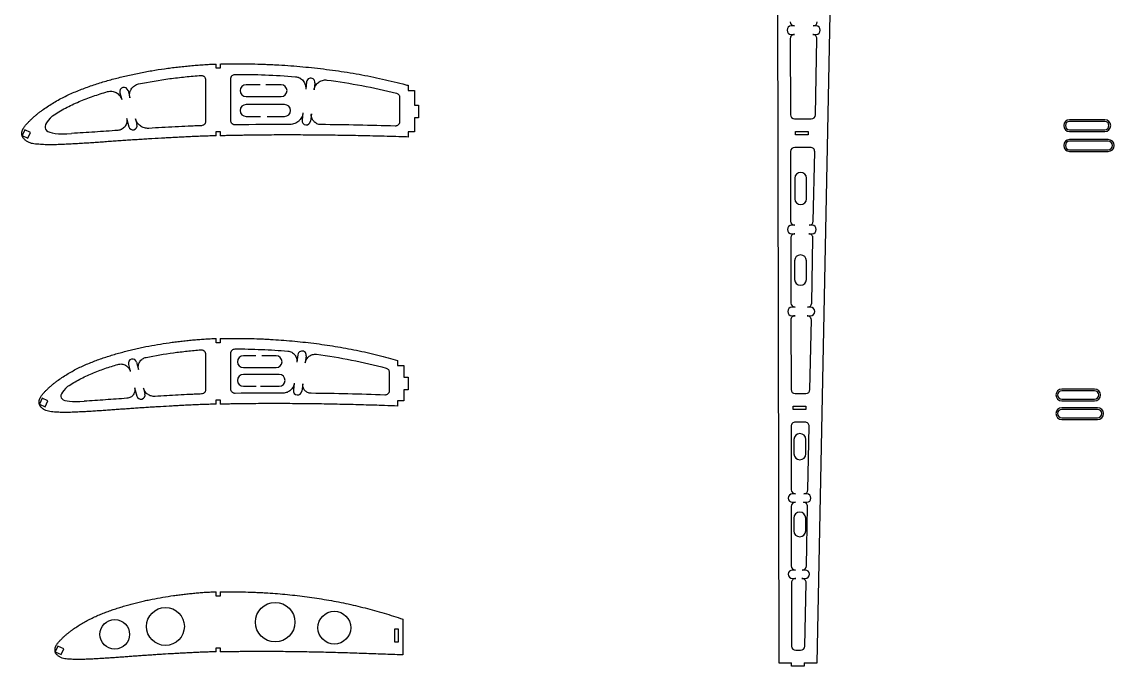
# Model space of a CAD drawing. Header units: millimetres. Extents: x -11497 to 404, y -3854 to 414.
# Drawn here: x -10089 to -9572, y -3030 to -2725 of the extents above; entities that cross this region are included whole.
import ezdxf

# ---------------------------------------------------------------- set-up
doc = ezdxf.new("R2010")
doc.units = ezdxf.units.MM
doc.layers.add('11', color=80, linetype='Continuous')

msp = doc.modelspace()

# ---------------------------------------------------------------- linework, layer by layer
for p, q in [((-9731.8726, -2503.4666), (-9730.7137, -3028.8419)), ((-9712.6139, -3028.8419), (-9702.1458, -2503.4666)), ((-9723.3836, -2727.1631), (-9724.8747, -2727.1631)), ((-9724.8747, -2731.1631), (-9723.3659, -2731.1631)), ((-9714.7241, -2731.1631), (-9713.1444, -2731.1631)), ((-9713.1444, -2727.1631), (-9714.5647, -2727.1631)), ((-9725.3659, -2733.1675), (-9725.2865, -2769.1675)), ((-9713.4418, -2769.2029), (-9712.7245, -2733.2029)), ((-9997.3142, -2747.1691), (-9997.3142, -2745.1847)), ((-9995.3142, -2745.1691), (-9995.3142, -2747.1691)), ((-9995.3142, -2747.1691), (-9997.3142, -2747.1691)), ((-9954.4616, -2753.6037), (-9954.8766, -2757.1505)), ((-9950.4884, -2754.0659), (-9950.8819, -2757.4711)), ((-9906.3985, -2755.2623), (-9906.3985, -2757.7623)), ((-10042.8884, -2758.7604), (-10042.0265, -2762.0312)), ((-10039.0204, -2757.7412), (-10038.107, -2761.2074)), ((-9906.3985, -2757.7623), (-9903.3985, -2757.7623)), ((-9903.3985, -2757.7623), (-9903.3985, -2764.5906)), ((-9903.3985, -2764.5906), (-9901.3985, -2764.5906)), ((-9901.3985, -2764.5906), (-9901.3985, -2770.5906)), ((-10039.6986, -2770.8651), (-10038.6458, -2774.8599)), ((-10035.4939, -2771.1237), (-10034.7779, -2773.8406)), ((-9956.1785, -2768.3457), (-9956.5753, -2771.7735)), ((-9952.1902, -2768.7112), (-9952.6021, -2772.2357)), ((-9901.3985, -2770.5906), (-9903.3985, -2770.5906)), ((-9903.3985, -2770.5906), (-9903.3985, -2777.3333)), ((-9723.2865, -2771.1631), (-9715.4414, -2771.1631)), ((-9997.3142, -2779.1988), (-9997.3142, -2777.1988)), ((-9997.3142, -2777.1988), (-9995.3142, -2777.1988)), ((-9995.3142, -2777.1988), (-9995.3142, -2779.1582)), ((-9903.3985, -2777.3333), (-9906.3985, -2777.3333)), ((-9906.3985, -2777.3333), (-9906.3985, -2779.7391)), ((-9725.2523, -2786.6631), (-9725.2523, -2819.5631)), ((-9715.7901, -2784.6631), (-9723.2523, -2784.6631)), ((-9714.446, -2819.6029), (-9713.7905, -2786.7029)), ((-9723.2337, -2799.2972), (-9723.2337, -2808.9769)), ((-9717.6337, -2808.9769), (-9717.6337, -2799.2972)), ((-9723.2523, -2821.5631), (-9724.705, -2821.5631)), ((-9715.0253, -2821.5631), (-9716.4456, -2821.5631)), ((-9725.1577, -2827.5675), (-9725.0898, -2858.3604)), ((-9724.705, -2825.5631), (-9723.1577, -2825.5631)), ((-9716.605, -2825.5631), (-9715.0253, -2825.5631)), ((-9715.219, -2858.3958), (-9714.6054, -2827.6029)), ((-9723.3187, -2838.3843), (-9723.3187, -2847.167)), ((-9717.7187, -2847.167), (-9717.7187, -2838.3843)), ((-9723.0898, -2860.3559), (-9724.5809, -2860.3559)), ((-9715.7983, -2860.3559), (-9717.2186, -2860.3559)), ((-9724.5809, -2864.3559), (-9723.0721, -2864.3559)), ((-9717.378, -2864.3559), (-9715.7983, -2864.3559)), ((-9725.0721, -2866.3604), (-9724.9995, -2899.2604)), ((-9716.0339, -2899.2958), (-9715.3784, -2866.3958)), ((-9997.3142, -2877.1677), (-9997.3142, -2875.1847)), ((-9995.3142, -2875.1677), (-9995.3142, -2877.1677)), ((-9995.3142, -2877.1677), (-9997.3142, -2877.1677)), ((-10034.9333, -2886.4105), (-10034.0219, -2889.8736)), ((-9958.6032, -2882.8466), (-9959.0469, -2886.4148)), ((-9954.6335, -2883.3377), (-9955.0493, -2886.7164)), ((-9911.3136, -2885.5263), (-9911.3136, -2888.0263)), ((-10038.8016, -2887.4286), (-10037.9384, -2890.7083)), ((-9911.3136, -2888.0263), (-9908.3136, -2888.0263)), ((-9908.3136, -2888.0263), (-9908.3136, -2893.4102)), ((-9960.2708, -2896.31), (-9960.6864, -2899.683)), ((-9956.2727, -2896.6002), (-9956.7166, -2900.1742)), ((-9908.3136, -2893.4102), (-9906.3136, -2893.4102)), ((-9906.3136, -2893.4102), (-9906.3136, -2899.4102)), ((-10035.8955, -2898.471), (-10034.8542, -2902.4278)), ((-10031.7132, -2898.6463), (-10030.9859, -2901.4098)), ((-9906.3136, -2899.4102), (-9908.3136, -2899.4102)), ((-9908.3136, -2899.4102), (-9908.3136, -2904.7502)), ((-9722.9995, -2901.2559), (-9718.0335, -2901.2559)), ((-9997.3142, -2906.2864), (-9997.3142, -2904.2864)), ((-9997.3142, -2904.2864), (-9995.3142, -2904.2864)), ((-9995.3142, -2904.2864), (-9995.3142, -2906.2524)), ((-9908.3136, -2904.7502), (-9911.3136, -2904.7502)), ((-9911.3136, -2904.7502), (-9911.3136, -2907.1447)), ((-9724.9609, -2916.7604), (-9724.8948, -2946.7604)), ((-9718.3822, -2914.7559), (-9722.9609, -2914.7559)), ((-9716.9803, -2946.7958), (-9716.3826, -2916.7958)), ((-9723.6042, -2922.9782), (-9723.6042, -2929.8068)), ((-9718.0042, -2929.8068), (-9718.0042, -2922.9782)), ((-9722.8948, -2948.7559), (-9724.3882, -2948.7559)), ((-9717.5596, -2948.7559), (-9718.9799, -2948.7559)), ((-9724.3882, -2952.7559), (-9722.8815, -2952.7559)), ((-9719.1393, -2952.7559), (-9717.5596, -2952.7559)), ((-9724.8815, -2954.7559), (-9724.8815, -2982.8419)), ((-9717.6993, -2982.8817), (-9717.1397, -2954.7958)), ((-9723.6561, -2960.2111), (-9723.6561, -2966.272)), ((-9718.0561, -2966.272), (-9718.0561, -2960.2111)), ((-9722.8815, -2984.8419), (-9724.3395, -2984.8419)), ((-9718.2786, -2984.8419), (-9719.6989, -2984.8419)), ((-9724.3395, -2988.8419), (-9722.7975, -2988.8419)), ((-9719.8583, -2988.8419), (-9718.2786, -2988.8419)), ((-9997.3142, -2997.1668), (-9997.3142, -2995.1847)), ((-9995.3142, -2995.1668), (-9995.3142, -2997.1668)), ((-9724.7975, -2990.8463), (-9724.7314, -3020.8463)), ((-9718.4565, -3020.8817), (-9717.8587, -2990.8817)), ((-9995.3142, -2997.1668), (-9997.3142, -2997.1668)), ((-9908.8565, -3008.1192), (-9908.8565, -3025.0538)), ((-9912.8565, -3012.792), (-9912.8565, -3018.792)), ((-9910.8565, -3012.792), (-9912.8565, -3012.792)), ((-9910.8565, -3018.792), (-9910.8565, -3012.792)), ((-9912.8565, -3018.792), (-9910.8565, -3018.792)), ((-9997.3142, -3023.5982), (-9997.3142, -3021.5982)), ((-9997.3142, -3021.5982), (-9995.3142, -3021.5982)), ((-9995.3142, -3021.5982), (-9995.3142, -3023.5724)), ((-9722.7314, -3022.8419), (-9720.4561, -3022.8419)), ((-9730.7137, -3028.8419), (-9724.7137, -3028.8419)), ((-9718.7137, -3028.8419), (-9712.6139, -3028.8419))]:
    msp.add_line(p, q)
at = {"color": 7, "linetype": 'Continuous', "lineweight": 25}
for p, q in [((-9990.3142, -2772.014), (-9990.3142, -2752.0802)), ((-10002.3142, -2752.5861), (-10002.3142, -2772.3756)), ((-9910.3985, -2760.9271), (-9910.3985, -2772.5563)), ((-10074.7761, -2769.7133), (-10074.7759, -2769.7135)), ((-10087.9311, -2776.3122), (-10089.1989, -2779.0311)), ((-10085.2121, -2777.5801), (-10087.9311, -2776.3122)), ((-10086.48, -2780.299), (-10085.2121, -2777.5801)), ((-10089.1989, -2779.0311), (-10086.48, -2780.299)), ((-10002.3142, -2882.5402), (-10002.3142, -2899.4442)), ((-9990.3142, -2899.1448), (-9990.3142, -2882.1016)), ((-9915.3136, -2891.1195), (-9915.3136, -2899.9378)), ((-10067.5236, -2897.8041), (-10067.5234, -2897.8043)), ((-10079.7566, -2903.4961), (-10081.0245, -2906.215)), ((-10081.0245, -2906.215), (-10078.3055, -2907.4829)), ((-10077.0377, -2904.764), (-10079.7566, -2903.4961)), ((-10078.3055, -2907.4829), (-10077.0377, -2904.764)), ((-10072.211, -3020.8966), (-10073.4788, -3023.6155)), ((-10069.4921, -3022.1645), (-10072.211, -3020.8966)), ((-10073.4788, -3023.6155), (-10070.7599, -3024.8834)), ((-10070.7599, -3024.8834), (-10069.4921, -3022.1645))]:
    msp.add_line(p, q, dxfattribs=at)
for points in [[(-9976.4555, -2754.9838), (-9983.1442, -2754.9838, 1), (-9983.1442, -2760.5838), (-9966.4951, -2760.5838, 1), (-9966.4951, -2754.9838), (-9973.7644, -2754.9838)], [(-9973.1544, -2769.9925), (-9964.8519, -2769.9925, 1), (-9964.8519, -2764.3925), (-9983.1442, -2764.3925, 1), (-9983.1442, -2769.9925), (-9976.312, -2769.9925)], [(-9978.5331, -2883.3746), (-9984.3843, -2883.3746, 1), (-9984.3843, -2888.9746), (-9968.8743, -2888.9746, 1), (-9968.8743, -2883.3746), (-9975.6926, -2883.3746)], [(-9976.3027, -2897.8022), (-9967.4195, -2897.8022, 1), (-9967.4195, -2892.2022), (-9984.3843, -2892.2022, 1), (-9984.3843, -2897.8022), (-9978.3522, -2897.8022)]]:
    msp.add_lwpolyline(points, format="xyb")
for points in [[(-9593.0482, -2777.1502), (-9576.3992, -2777.1502, 1), (-9576.3992, -2771.5502), (-9593.0482, -2771.5502, 1)], [(-9574.7559, -2780.9589), (-9593.0482, -2780.9589, 1), (-9593.0482, -2786.5589), (-9574.7559, -2786.5589, 1)], [(-9596.7408, -2904.7188), (-9581.2308, -2904.7188, 1), (-9581.2308, -2899.1188), (-9596.7408, -2899.1188, 1)], [(-9579.7759, -2907.9464), (-9596.7408, -2907.9464, 1), (-9596.7408, -2913.5464), (-9579.7759, -2913.5464, 1)]]:
    msp.add_lwpolyline(points, format="xyb", close=True)
for points in [[(-9722.8372, -2778.6631), (-9722.8372, -2777.1631), (-9716.8372, -2777.1631), (-9716.8372, -2778.6631)], [(-9723.9738, -2908.7559), (-9723.9738, -2907.2559), (-9717.9738, -2907.2559), (-9717.9738, -2908.7559)]]:
    msp.add_lwpolyline(points, close=True)
msp.add_lwpolyline([(-9718.7137, -3028.8419), (-9718.7137, -3030.3419), (-9724.7137, -3030.3419), (-9724.7137, -3028.8419)])
for centre, radius in [((-9969.3142, -3009.4967), 9.3645), ((-10021.3142, -3011.5359), 8.9823), ((-9941.3142, -3012.1392), 7.7749), ((-10045.3142, -3015.2757), 7.0081)]:
    msp.add_circle(centre, radius)
for centre, radius, start, end in [((-9723.3836, -2725.1631), 2, 180.12638, 270), ((-9714.5647, -2725.1631), 2, 270, 358.858534), ((-9724.8747, -2729.1631), 2, 90, 270), ((-9723.3659, -2733.1631), 2, 90, 180.12638), ((-9714.7241, -2733.1631), 2, 358.858534, 90), ((-9713.1444, -2729.1631), 2, 270, 90), ((-9952.475, -2753.8348), 2, 353.364584, 173.364584), ((-10040.9544, -2758.2508), 2, 14.76306, 194.76306), ((-9954.5887, -2772.0046), 2, 173.364584, 353.364584), ((-9723.2865, -2769.1631), 2, 180.12638, 270), ((-9715.4414, -2769.1631), 2, 270, 358.858534), ((-10036.7119, -2774.3502), 2, 194.76306, 14.76306), ((-9723.2523, -2786.6631), 2, 90, 180), ((-9715.7901, -2786.6631), 2, 358.858534, 90), ((-9720.4337, -2799.2972), 2.8, 0, 180), ((-9720.4337, -2808.9769), 2.8, 180, 0), ((-9723.2523, -2819.5631), 2, 180, 270), ((-9724.705, -2823.5631), 2, 90, 270), ((-9716.4456, -2819.5631), 2, 270, 358.858534), ((-9715.0253, -2823.5631), 2, 270, 90), ((-9723.1577, -2827.5631), 2, 90, 180.12638), ((-9716.605, -2827.5631), 2, 358.858534, 90), ((-9720.5187, -2838.3843), 2.8, 0, 180), ((-9720.5187, -2847.167), 2.8, 180, 0), ((-9724.5809, -2862.3559), 2, 90, 270), ((-9723.0898, -2858.3559), 2, 180.12638, 270), ((-9717.2186, -2858.3559), 2, 270, 358.858534), ((-9715.7983, -2862.3559), 2, 270, 90), ((-9723.0721, -2866.3559), 2, 90, 180.12638), ((-9717.378, -2866.3559), 2, 358.858534, 90), ((-9956.6184, -2883.0921), 2, 352.946777, 172.946777), ((-10036.8674, -2886.9195), 2, 14.744248, 194.744248), ((-10032.9201, -2901.9188), 2, 194.744248, 14.744248), ((-9958.7015, -2899.9286), 2, 172.946777, 352.946777), ((-9722.9995, -2899.2559), 2, 180.12638, 270), ((-9718.0335, -2899.2559), 2, 270, 358.858534), ((-9722.9609, -2916.7559), 2, 90, 180.12638), ((-9718.3822, -2916.7559), 2, 358.858534, 90), ((-9720.8042, -2922.9782), 2.8, 0, 180), ((-9720.8042, -2929.8068), 2.8, 180, 0), ((-9724.3882, -2950.7559), 2, 90, 270), ((-9722.8948, -2946.7559), 2, 180.12638, 270), ((-9718.9799, -2946.7559), 2, 270, 358.858534), ((-9717.5596, -2950.7559), 2, 270, 90), ((-9722.8815, -2954.7559), 2, 90, 180), ((-9719.1393, -2954.7559), 2, 358.858534, 90), ((-9720.8561, -2960.2111), 2.8, 0, 180), ((-9720.8561, -2966.272), 2.8, 180, 0), ((-9724.3395, -2986.8419), 2, 90, 270), ((-9722.8815, -2982.8419), 2, 180, 270), ((-9719.6989, -2982.8419), 2, 270, 358.858534), ((-9718.2786, -2986.8419), 2, 270, 90), ((-9722.7975, -2990.8419), 2, 90, 180.12638), ((-9719.8583, -2990.8419), 2, 358.858534, 90), ((-9722.7314, -3020.8419), 2, 180.12638, 270), ((-9720.4561, -3020.8419), 2, 270, 358.858534)]:
    msp.add_arc(centre, radius, start, end)
for points, knots in [([(-9997.3142, -2779.1988), (-9998.283, -2779.2199), (-9999.7623, -2779.2514), (-10001.7522, -2779.2995), (-10003.2843, -2779.3435), (-10004.8159, -2779.4002), (-10006.347, -2779.4692), (-10007.878, -2779.5378), (-10009.9195, -2779.6271), (-10012.4707, -2779.7489), (-10015.5317, -2779.9007), (-10018.5922, -2780.0588), (-10022.672, -2780.2806), (-10026.7509, -2780.5152), (-10030.8286, -2780.7646), (-10033.8864, -2780.9574), (-10036.9437, -2781.1561), (-10040.0004, -2781.3605), (-10043.0568, -2781.5699), (-10046.1128, -2781.7831), (-10049.1684, -2781.9994), (-10052.224, -2782.2159), (-10055.2797, -2782.4288), (-10058.3359, -2782.6328), (-10061.393, -2782.8229), (-10063.9415, -2782.9654), (-10065.9806, -2783.0721), (-10067.5101, -2783.1488), (-10069.0398, -2783.2227), (-10070.5696, -2783.2918), (-10072.0998, -2783.3513), (-10073.6306, -2783.3972), (-10075.1618, -2783.4196), (-10076.6933, -2783.4184), (-10078.2243, -2783.3835), (-10079.7544, -2783.3203), (-10081.2822, -2783.2136), (-10082.8071, -2783.0735), (-10084.3252, -2782.8634), (-10085.5562, -2782.5079), (-10086.4791, -2782.0688), (-10087.0254, -2781.7381), (-10087.4369, -2781.4364), (-10087.8345, -2781.1165), (-10088.2015, -2780.7611), (-10088.4887, -2780.4194), (-10088.6431, -2780.2169), (-10088.7516, -2780.0597), (-10088.8512, -2779.8967), (-10088.9397, -2779.7273), (-10089.0186, -2779.5533), (-10089.0977, -2779.3802), (-10089.1671, -2779.2035), (-10089.213, -2779.0192), (-10089.2486, -2778.8324), (-10089.275, -2778.6434), (-10089.2936, -2778.4534), (-10089.3088, -2778.1989), (-10089.3137, -2777.8794), (-10089.2786, -2777.5617), (-10089.2441, -2777.3097), (-10089.206, -2777.1224), (-10089.1572, -2776.9375), (-10089.0831, -2776.6937), (-10088.9718, -2776.3948), (-10088.8098, -2776.048), (-10088.5702, -2775.5973), (-10088.2252, -2775.06), (-10087.7679, -2774.4458), (-10087.278, -2773.8571), (-10086.7657, -2773.2881), (-10086.2363, -2772.7349), (-10085.6985, -2772.1899), (-10084.9732, -2771.4714), (-10084.046, -2770.5945), (-10082.9018, -2769.5765), (-10081.7225, -2768.5993), (-10080.5156, -2767.6567), (-10078.8725, -2766.4442), (-10076.7628, -2765.0068), (-10074.1612, -2763.3895), (-10071.4952, -2761.8807), (-10068.772, -2760.4778), (-10065.9971, -2759.1801), (-10063.1794, -2757.9783), (-10060.3297, -2756.855), (-10057.4519, -2755.8053), (-10054.5512, -2754.8208), (-10051.6301, -2753.8982), (-10048.6913, -2753.0334), (-10045.738, -2752.2197), (-10042.7716, -2751.4544), (-10039.7932, -2750.7369), (-10036.8037, -2750.0666), (-10032.8041, -2749.235), (-10027.7819, -2748.3078), (-10022.7347, -2747.5255), (-10018.6853, -2746.9798), (-10015.6428, -2746.6113), (-10012.5959, -2746.2807), (-10009.5453, -2745.9835), (-10006.4905, -2745.7322), (-10003.4343, -2745.4962), (-10000.3756, -2745.2915), (-9998.3344, -2745.207), (-9997.3142, -2745.1847)], [0.252537609, 0.252537609, 0.252537609, 0.252537609, 0.260360124, 0.264485496, 0.268610867, 0.272736239, 0.27686161, 0.280986982, 0.285112353, 0.293363096, 0.301613839, 0.309864582, 0.318115325, 0.334616811, 0.342867554, 0.351118297, 0.35936904, 0.367619783, 0.375870526, 0.384121269, 0.392372012, 0.400622755, 0.408873498, 0.417124241, 0.425374984, 0.433625727, 0.437751098, 0.44187647, 0.446001841, 0.450127213, 0.454252584, 0.458377956, 0.462503327, 0.466628699, 0.47075407, 0.474879442, 0.479004813, 0.483130185, 0.487255556, 0.491380928, 0.493443613, 0.495506299, 0.496537642, 0.497568985, 0.499631671, 0.500663013, 0.501178685, 0.501694356, 0.502210028, 0.502725699, 0.503241371, 0.503757042, 0.504272714, 0.504788385, 0.505304056, 0.505819728, 0.506335399, 0.506851071, 0.507882414, 0.508913756, 0.509429428, 0.509945099, 0.510460771, 0.510976442, 0.512007785, 0.513039128, 0.514070471, 0.516133157, 0.518195842, 0.520258528, 0.522321214, 0.5243839, 0.526446585, 0.528509271, 0.532634642, 0.536760014, 0.540885385, 0.545010757, 0.549136128, 0.557386871, 0.565637614, 0.573888357, 0.5821391, 0.590389843, 0.598640586, 0.606891329, 0.615142072, 0.623392815, 0.631643558, 0.639894301, 0.648145044, 0.656395787, 0.66464653, 0.672897273, 0.681148016, 0.697649502, 0.714150988, 0.722401731, 0.730652474, 0.738903217, 0.74715396, 0.755404703, 0.763655446, 0.771906189, 0.780156932, 0.780156932, 0.780156932, 0.780156932]), ([(-9995.3142, -2745.1691), (-9995.0367, -2745.1665), (-9993.8149, -2745.1542), (-9991.649, -2745.125), (-9988.8167, -2745.0782), (-9985.9839, -2745.0685), (-9983.1512, -2745.078), (-9979.3745, -2745.1319), (-9975.5988, -2745.2337), (-9971.8249, -2745.3877), (-9968.0524, -2745.5731), (-9963.3403, -2745.8691), (-9957.6925, -2746.3192), (-9952.0535, -2746.8673), (-9946.4242, -2747.5088), (-9940.8069, -2748.2475), (-9935.2034, -2749.0851), (-9927.755, -2750.3456), (-9918.4944, -2752.2005), (-9910.7841, -2754.086), (-9906.767, -2755.1627), (-9906.3985, -2755.2623)], [0.487546925, 0.487546925, 0.487546925, 0.487546925, 0.492140286, 0.507765286, 0.523390286, 0.539015286, 0.554640286, 0.570265286, 0.601515286, 0.617140286, 0.632765286, 0.664015286, 0.695265286, 0.726515286, 0.757765286, 0.789015286, 0.820265286, 0.851515286, 0.914015286, 0.976515286, 0.982833218, 0.982833218, 0.982833218, 0.982833218]), ([(-10033.9914, -2754.591), (-10029.1163, -2753.5848), (-10024.2158, -2752.7666), (-10016.8328, -2751.78), (-10014.3661, -2751.4933), (-10010.6592, -2751.1143), (-10009.4224, -2750.9971), (-10006.9456, -2750.785), (-10005.7063, -2750.6864), (-10004.4664, -2750.5919)], [0, 0, 0, 0, 0.5, 0.5, 0.75, 0.75, 0.875, 0.875, 1, 1, 1, 1]), ([(-10004.4664, -2750.5919), (-10004.3283, -2750.5813), (-10004.1915, -2750.5852), (-10003.9205, -2750.6205), (-10003.7848, -2750.6526), (-10003.5258, -2750.7429), (-10003.4022, -2750.8009), (-10003.1666, -2750.9424), (-10003.0554, -2751.026), (-10002.7548, -2751.3044), (-10002.5916, -2751.5338), (-10002.4271, -2751.9097), (-10002.3846, -2752.0426), (-10002.3285, -2752.3112), (-10002.3142, -2752.4476), (-10002.3142, -2752.5861)], [0, 0, 0, 0, 0.125, 0.125, 0.25, 0.25, 0.375, 0.375, 0.5, 0.5, 0.75, 0.75, 0.875, 0.875, 1, 1, 1, 1]), ([(-9990.3142, -2752.0802), (-9990.3142, -2751.9488), (-9990.3014, -2751.8196), (-9990.2512, -2751.5654), (-9990.2132, -2751.4391), (-9990.1139, -2751.198), (-9990.0531, -2751.0836), (-9989.9096, -2750.867), (-9989.826, -2750.7643), (-9989.5519, -2750.4878), (-9989.3309, -2750.3385), (-9988.8537, -2750.1369), (-9988.593, -2750.0823), (-9988.3302, -2750.0802)], [0, 0, 0, 0, 0.125, 0.125, 0.25, 0.25, 0.375, 0.375, 0.5, 0.5, 0.75, 0.75, 1, 1, 1, 1]), ([(-9988.3302, -2750.0802), (-9983.5623, -2750.0421), (-9978.7984, -2750.1186), (-9969.2784, -2750.4879), (-9964.5222, -2750.7797), (-9959.7698, -2751.1757)], [0, 0, 0, 0, 0.5, 0.5, 1, 1, 1, 1]), ([(-9959.7692, -2751.1758), (-9959.4082, -2751.2058), (-9959.0564, -2751.2715), (-9958.5419, -2751.4212), (-9958.3726, -2751.4798), (-9958.0385, -2751.6144), (-9957.8736, -2751.6908), (-9957.3969, -2751.9413), (-9957.0989, -2752.1381), (-9956.5427, -2752.5911), (-9956.2845, -2752.8487), (-9955.8314, -2753.4015), (-9955.6331, -2753.6991), (-9955.295, -2754.3383), (-9955.16, -2754.6714), (-9955.0088, -2755.1853), (-9954.9668, -2755.3593), (-9954.9002, -2755.7128), (-9954.8756, -2755.8929), (-9954.8295, -2756.4313), (-9954.8348, -2756.7907), (-9954.8766, -2757.1505)], [0, 0, 0, 0, 0.125, 0.125, 0.1875, 0.1875, 0.25, 0.25, 0.375, 0.375, 0.5, 0.5, 0.625, 0.625, 0.75, 0.75, 0.8125, 0.8125, 0.875, 0.875, 1, 1, 1, 1]), ([(-10038.1031, -2761.2223), (-10038.1967, -2760.8673), (-10038.2526, -2760.5089), (-10038.2823, -2759.9666), (-10038.2831, -2759.785), (-10038.266, -2759.4201), (-10038.2479, -2759.2369), (-10038.167, -2758.6974), (-10038.0775, -2758.3468), (-10037.8897, -2757.8344), (-10037.8176, -2757.6649), (-10037.6577, -2757.3367), (-10037.5699, -2757.1778), (-10037.2838, -2756.7162), (-10037.0626, -2756.4281), (-10036.5583, -2755.895), (-10036.2835, -2755.6586), (-10035.69, -2755.2434), (-10035.3676, -2755.0634), (-10034.6983, -2754.7749), (-10034.3514, -2754.6653), (-10033.9919, -2754.5911)], [0, 0, 0, 0, 0.125, 0.125, 0.1875, 0.1875, 0.25, 0.25, 0.375, 0.375, 0.4375, 0.4375, 0.5, 0.5, 0.625, 0.625, 0.75, 0.75, 0.875, 0.875, 1, 1, 1, 1]), ([(-9950.8819, -2757.4711), (-9950.8406, -2757.1156), (-9950.7647, -2756.7702), (-9950.6013, -2756.2665), (-9950.5385, -2756.1011), (-9950.3958, -2755.7752), (-9950.3156, -2755.6145), (-9950.0547, -2755.1503), (-9949.8522, -2754.8613), (-9949.3907, -2754.3239), (-9949.1297, -2754.075), (-9948.5727, -2753.6403), (-9948.2744, -2753.4511), (-9947.6369, -2753.131), (-9947.3039, -2753.0037), (-9946.6233, -2752.8171), (-9946.271, -2752.7568), (-9945.5595, -2752.7072), (-9945.2041, -2752.7177), (-9944.8492, -2752.7637)], [0, 0, 0, 0, 0.125, 0.125, 0.1875, 0.1875, 0.25, 0.25, 0.375, 0.375, 0.5, 0.5, 0.625, 0.625, 0.75, 0.75, 0.875, 0.875, 1, 1, 1, 1]), ([(-9944.8485, -2752.7638), (-9939.2722, -2753.487), (-9933.7351, -2754.3529), (-9922.7525, -2756.4192), (-9917.3072, -2757.6202), (-9911.9078, -2758.9885)], [0, 0, 0, 0, 0.5, 0.5, 1, 1, 1, 1]), ([(-10074.7759, -2769.7135), (-10072.7772, -2768.3725), (-10070.7248, -2767.1531), (-10066.5269, -2764.9253), (-10064.3795, -2763.921), (-10060.0114, -2762.0786), (-10057.7935, -2761.2341), (-10053.3053, -2759.6638), (-10051.0349, -2758.9383), (-10048.7423, -2758.2629)], [0, 0, 0, 0, 0.25, 0.25, 0.5, 0.5, 0.75, 0.75, 1, 1, 1, 1]), ([(-10048.7411, -2758.2626), (-10048.3944, -2758.1604), (-10048.0433, -2758.0946), (-10047.5106, -2758.0481), (-10047.3319, -2758.0414), (-10046.9726, -2758.046), (-10046.7915, -2758.0574), (-10046.2574, -2758.118), (-10045.909, -2758.1933), (-10045.2279, -2758.4131), (-10044.8943, -2758.5591), (-10044.2725, -2758.9088), (-10043.9803, -2759.1136), (-10043.4341, -2759.5848), (-10043.1874, -2759.8457), (-10042.8601, -2760.2684), (-10042.7579, -2760.4148), (-10042.5675, -2760.719), (-10042.4792, -2760.8774), (-10042.2404, -2761.3613), (-10042.1145, -2761.6973), (-10042.0223, -2762.0468)], [0, 0, 0, 0, 0.125, 0.125, 0.1875, 0.1875, 0.25, 0.25, 0.375, 0.375, 0.5, 0.5, 0.625, 0.625, 0.75, 0.75, 0.8125, 0.8125, 0.875, 0.875, 1, 1, 1, 1]), ([(-9911.9078, -2758.9885), (-9911.6921, -2759.0432), (-9911.4913, -2759.1313), (-9911.1191, -2759.3743), (-9910.9573, -2759.5231), (-9910.6844, -2759.8733), (-9910.5794, -2760.067), (-9910.4351, -2760.4864), (-9910.3985, -2760.7046), (-9910.3985, -2760.9271)], [0, 0, 0, 0, 0.25, 0.25, 0.5, 0.5, 0.75, 0.75, 1, 1, 1, 1]), ([(-10039.7051, -2770.84), (-10039.6182, -2771.1698), (-10039.5691, -2771.5029), (-10039.5437, -2772.1756), (-10039.5686, -2772.5188), (-10039.691, -2773.1814), (-10039.7877, -2773.5037), (-10040.054, -2774.1298), (-10040.2203, -2774.4247), (-10040.6123, -2774.9715), (-10040.8421, -2775.2272), (-10041.3453, -2775.6764), (-10041.6191, -2775.8717), (-10042.0636, -2776.12), (-10042.2171, -2776.1949), (-10042.528, -2776.3261), (-10042.6864, -2776.3828), (-10043.1697, -2776.5269), (-10043.5057, -2776.5884), (-10043.8459, -2776.612)], [0, 0, 0, 0, 0.125, 0.125, 0.25, 0.25, 0.375, 0.375, 0.5, 0.5, 0.625, 0.625, 0.75, 0.75, 0.8125, 0.8125, 0.875, 0.875, 1, 1, 1, 1]), ([(-10029.1937, -2775.6544), (-10029.9022, -2775.6975), (-10030.599, -2775.6197), (-10031.6203, -2775.323), (-10031.9474, -2775.1962), (-10032.5761, -2774.889), (-10032.8787, -2774.7079), (-10033.4526, -2774.2926), (-10033.7178, -2774.0632), (-10034.2063, -2773.5621), (-10034.4307, -2773.2889), (-10035.0305, -2772.4134), (-10035.3213, -2771.7787), (-10035.5022, -2771.0924)], [0, 0, 0, 0, 0.25, 0.25, 0.375, 0.375, 0.5, 0.5, 0.625, 0.625, 0.75, 0.75, 1, 1, 1, 1]), ([(-10002.3142, -2772.3756), (-10002.3142, -2772.5046), (-10002.3266, -2772.6314), (-10002.375, -2772.8811), (-10002.4115, -2773.0051), (-10002.5073, -2773.2427), (-10002.566, -2773.3555), (-10002.7044, -2773.5695), (-10002.7852, -2773.6714), (-10002.962, -2773.8551), (-10003.0585, -2773.9379), (-10003.2677, -2774.0852), (-10003.3803, -2774.1492), (-10003.7285, -2774.3053), (-10003.9825, -2774.3652), (-10004.2403, -2774.3748)], [0, 0, 0, 0, 0.125, 0.125, 0.25, 0.25, 0.375, 0.375, 0.5, 0.5, 0.625, 0.625, 0.75, 0.75, 1, 1, 1, 1]), ([(-9988.2752, -2774.0141), (-9988.4089, -2774.0167), (-9988.5406, -2774.006), (-9988.8001, -2773.959), (-9988.9294, -2773.9221), (-9989.1758, -2773.8242), (-9989.2929, -2773.7636), (-9989.5149, -2773.6194), (-9989.6199, -2773.5351), (-9989.9027, -2773.2579), (-9990.0553, -2773.0331), (-9990.2599, -2772.5471), (-9990.3142, -2772.2814), (-9990.3142, -2772.014)], [0, 0, 0, 0, 0.125, 0.125, 0.25, 0.25, 0.375, 0.375, 0.5, 0.5, 0.75, 0.75, 1, 1, 1, 1]), ([(-9956.1785, -2768.3457), (-9956.2219, -2768.7188), (-9956.2985, -2769.0822), (-9956.5157, -2769.7902), (-9956.6574, -2770.1373), (-9957.0027, -2770.801), (-9957.2031, -2771.1128), (-9957.5445, -2771.5516), (-9957.6651, -2771.6929), (-9957.9202, -2771.9656), (-9958.0551, -2772.0972), (-9958.4728, -2772.469), (-9958.7708, -2772.689), (-9959.4051, -2773.0744), (-9959.7449, -2773.2406), (-9960.4398, -2773.505), (-9960.7964, -2773.6048), (-9961.5278, -2773.7397), (-9961.9039, -2773.7743), (-9962.2795, -2773.7741)], [0, 0, 0, 0, 0.125, 0.125, 0.25, 0.25, 0.375, 0.375, 0.4375, 0.4375, 0.5, 0.5, 0.625, 0.625, 0.75, 0.75, 0.875, 0.875, 1, 1, 1, 1]), ([(-9947.6552, -2773.8523), (-9947.9803, -2773.8491), (-9948.2992, -2773.8119), (-9948.9254, -2773.6724), (-9949.236, -2773.5682), (-9949.821, -2773.3005), (-9950.0971, -2773.1376), (-9950.4862, -2772.8491), (-9950.612, -2772.7451), (-9950.8494, -2772.5269), (-9951.074, -2772.2975), (-9951.2736, -2772.0463), (-9951.4603, -2771.7839), (-9951.5478, -2771.6463), (-9951.786, -2771.2238), (-9951.9133, -2770.9295), (-9952.1058, -2770.3162), (-9952.1706, -2769.9948), (-9952.2308, -2769.3554), (-9952.2277, -2769.0341), (-9952.1902, -2768.7112)], [0, 0, 0, 0, 0.125, 0.125, 0.25, 0.25, 0.375, 0.375, 0.4375, 0.4375, 0.5, 0.5625, 0.5625, 0.625, 0.625, 0.75, 0.75, 0.875, 0.875, 1, 1, 1, 1]), ([(-9910.3985, -2772.5563), (-9910.3985, -2772.6908), (-9910.4119, -2772.823), (-9910.4645, -2773.0829), (-9910.5044, -2773.2121), (-9910.6082, -2773.4576), (-9910.6718, -2773.574), (-9910.822, -2773.7938), (-9910.9092, -2773.8974), (-9911.1947, -2774.1747), (-9911.4246, -2774.3224), (-9911.7952, -2774.4668), (-9911.9249, -2774.503), (-9912.1886, -2774.5487), (-9912.3217, -2774.5583), (-9912.4561, -2774.5544)], [0, 0, 0, 0, 0.125, 0.125, 0.25, 0.25, 0.375, 0.375, 0.5, 0.5, 0.75, 0.75, 0.875, 0.875, 1, 1, 1, 1]), ([(-10043.8443, -2776.6119), (-10047.4921, -2776.8647), (-10051.1392, -2777.1291), (-10056.6111, -2777.5064), (-10058.4354, -2777.6281), (-10062.085, -2777.8537), (-10063.9105, -2777.9562), (-10065.7365, -2778.051)], [0, 0, 0, 0, 0.5, 0.5, 0.75, 0.75, 1, 1, 1, 1]), ([(-10004.2403, -2774.3748), (-10005.2807, -2774.4133), (-10006.3207, -2774.4618), (-10008.4008, -2774.5548), (-10009.4409, -2774.5998), (-10012.5608, -2774.7445), (-10014.6404, -2774.8479), (-10020.8787, -2775.1678), (-10025.0365, -2775.4016), (-10029.1933, -2775.6544)], [0, 0, 0, 0, 0.125, 0.125, 0.25, 0.25, 0.5, 0.5, 1, 1, 1, 1]), ([(-9912.4561, -2774.5544), (-9918.3207, -2774.3853), (-9924.1861, -2774.2374), (-9935.9188, -2774.0009), (-9941.786, -2773.9107), (-9947.6543, -2773.8524)], [0, 0, 0, 0, 0.5, 0.5, 1, 1, 1, 1]), ([(-9906.3985, -2779.7391), (-9907.3985, -2779.7081), (-9912.0555, -2779.5658), (-9920.3701, -2779.3322), (-9929.514, -2779.1255), (-9936.8293, -2778.9944), (-9942.3157, -2778.9132), (-9947.8021, -2778.8488), (-9953.2883, -2778.8048), (-9958.7741, -2778.778), (-9964.2595, -2778.772), (-9969.7444, -2778.7868), (-9975.2286, -2778.8259), (-9979.798, -2778.8772), (-9983.4531, -2778.9299), (-9986.1941, -2778.9772), (-9988.4781, -2779.019), (-9990.305, -2779.059), (-9992.1319, -2779.0954), (-9993.8015, -2779.1293), (-9995.0145, -2779.1524), (-9995.3142, -2779.1582)], [0.008066346, 0.008066346, 0.008066346, 0.008066346, 0.016133157, 0.045630185, 0.075127213, 0.089875727, 0.104624241, 0.119372755, 0.134121269, 0.148869783, 0.163618297, 0.178366811, 0.193115325, 0.207863839, 0.215238096, 0.222612353, 0.22998661, 0.233673739, 0.237360867, 0.244735124, 0.247154808, 0.247154808, 0.247154808, 0.247154808]), ([(-9997.3142, -2906.2864), (-9998.2062, -2906.3042), (-9999.563, -2906.3251), (-10001.3849, -2906.3588), (-10002.7798, -2906.3932), (-10004.1744, -2906.4436), (-10005.5685, -2906.5094), (-10006.9626, -2906.574), (-10008.8218, -2906.6561), (-10011.1453, -2906.7704), (-10013.9337, -2906.9118), (-10016.722, -2907.0586), (-10020.4396, -2907.2651), (-10024.1571, -2907.483), (-10027.8742, -2907.715), (-10030.6619, -2907.8939), (-10033.4495, -2908.0784), (-10036.237, -2908.2679), (-10039.0243, -2908.4621), (-10041.8115, -2908.6603), (-10044.5988, -2908.8608), (-10047.3862, -2909.0616), (-10050.174, -2909.2594), (-10052.9624, -2909.4489), (-10055.7519, -2909.6258), (-10058.0775, -2909.7583), (-10059.9383, -2909.8578), (-10061.3341, -2909.9296), (-10062.7301, -2909.9988), (-10064.1263, -2910.0633), (-10065.523, -2910.1189), (-10066.9201, -2910.1626), (-10068.3177, -2910.1831), (-10069.7156, -2910.1831), (-10071.1131, -2910.1509), (-10072.5099, -2910.0942), (-10073.9044, -2909.9955), (-10075.2966, -2909.8687), (-10076.6815, -2909.6699), (-10077.802, -2909.3328), (-10078.6383, -2908.9193), (-10079.1335, -2908.6118), (-10079.5045, -2908.33), (-10079.8634, -2908.033), (-10080.1924, -2907.7023), (-10080.448, -2907.3849), (-10080.5838, -2907.1962), (-10080.6788, -2907.0499), (-10080.7655, -2906.8986), (-10080.8424, -2906.742), (-10080.9102, -2906.5813), (-10080.9755, -2906.4202), (-10081.0299, -2906.2556), (-10081.0627, -2906.0852), (-10081.0875, -2905.9134), (-10081.1055, -2905.7401), (-10081.1174, -2905.5662), (-10081.1271, -2905.3336), (-10081.1326, -2905.0421), (-10081.1023, -2904.7519), (-10081.0784, -2904.5209), (-10081.0481, -2904.349), (-10081.007, -2904.1794), (-10080.9442, -2903.9554), (-10080.8483, -2903.6804), (-10080.7043, -2903.362), (-10080.4914, -2902.9475), (-10080.1808, -2902.4542), (-10079.7675, -2901.8903), (-10079.3234, -2901.3504), (-10078.8578, -2900.8289), (-10078.3757, -2900.3228), (-10077.8862, -2899.8239), (-10077.2253, -2899.1669), (-10076.3806, -2898.3645), (-10075.3381, -2897.4328), (-10074.2631, -2896.539), (-10073.163, -2895.6763), (-10071.6651, -2894.5669), (-10069.7408, -2893.2526), (-10067.3685, -2891.7724), (-10064.9361, -2890.3933), (-10062.4522, -2889.1096), (-10059.9205, -2887.9233), (-10057.3498, -2886.8245), (-10054.7503, -2885.7965), (-10052.1246, -2884.8375), (-10049.4787, -2883.9366), (-10046.814, -2883.0934), (-10044.1335, -2882.3024), (-10041.4398, -2881.5584), (-10038.7345, -2880.8585), (-10036.0185, -2880.2023), (-10033.2925, -2879.5894), (-10029.6459, -2878.829), (-10025.0676, -2877.9814), (-10020.4677, -2877.2656), (-10016.7779, -2876.7664), (-10014.006, -2876.4296), (-10011.2305, -2876.1265), (-10008.452, -2875.8553), (-10005.6702, -2875.6236), (-10002.8876, -2875.4067), (-10000.1021, -2875.2338), (-9998.243, -2875.1847), (-9997.3142, -2875.1847)], [0.263563548, 0.263563548, 0.263563548, 0.263563548, 0.271476433, 0.275601804, 0.279727176, 0.283852547, 0.287977919, 0.29210329, 0.296228661, 0.304479404, 0.312730147, 0.32098089, 0.329231633, 0.345733119, 0.353983862, 0.362234605, 0.370485348, 0.378736091, 0.386986834, 0.395237577, 0.40348832, 0.411739063, 0.419989806, 0.428240549, 0.436491292, 0.444742035, 0.448867406, 0.452992778, 0.457118149, 0.461243521, 0.465368892, 0.469494264, 0.473619635, 0.477745007, 0.481870378, 0.48599575, 0.490121121, 0.494246493, 0.498371864, 0.502497236, 0.504559922, 0.506622607, 0.50765395, 0.508685293, 0.510747979, 0.511779322, 0.512294993, 0.512810664, 0.513326336, 0.513842007, 0.514357679, 0.51487335, 0.515389022, 0.515904693, 0.516420365, 0.516936036, 0.517451707, 0.517967379, 0.518998722, 0.520030065, 0.520545736, 0.521061407, 0.521577079, 0.52209275, 0.523124093, 0.524155436, 0.525186779, 0.527249465, 0.52931215, 0.531374836, 0.533437522, 0.535500208, 0.537562893, 0.539625579, 0.543750951, 0.547876322, 0.552001694, 0.556127065, 0.560252437, 0.56850318, 0.576753923, 0.585004665, 0.593255408, 0.601506151, 0.609756894, 0.618007637, 0.62625838, 0.634509123, 0.642759866, 0.651010609, 0.659261352, 0.667512095, 0.675762838, 0.684013581, 0.692264324, 0.70876581, 0.725267296, 0.733518039, 0.741768782, 0.750019525, 0.758270268, 0.766521011, 0.774771754, 0.783022497, 0.79127324, 0.79127324, 0.79127324, 0.79127324]), ([(-9995.3142, -2875.1677), (-9995.1231, -2875.1661), (-9994.0743, -2875.1572), (-9992.1677, -2875.1378), (-9989.5946, -2875.1006), (-9987.0212, -2875.1004), (-9984.4479, -2875.1155), (-9981.0172, -2875.1754), (-9977.5875, -2875.2769), (-9974.1596, -2875.4273), (-9970.733, -2875.6053), (-9966.4532, -2875.8864), (-9961.3238, -2876.3098), (-9956.2024, -2876.822), (-9951.0903, -2877.4194), (-9945.9893, -2878.1045), (-9940.901, -2878.8791), (-9934.1378, -2880.0434), (-9925.7298, -2881.7512), (-9917.5754, -2883.7687), (-9912.7898, -2885.1011), (-9911.3136, -2885.5263)], [0.465170968, 0.465170968, 0.465170968, 0.465170968, 0.468652192, 0.484277192, 0.499902192, 0.515527192, 0.531152192, 0.546777192, 0.578027192, 0.593652192, 0.609277192, 0.640527192, 0.671777192, 0.703027192, 0.734277192, 0.765527192, 0.796777192, 0.828027192, 0.890527192, 0.953027192, 0.981010239, 0.981010239, 0.981010239, 0.981010239]), ([(-10030.4282, -2884.1021), (-10026.1411, -2883.22), (-10021.8324, -2882.4976), (-10015.3417, -2881.6191), (-10013.1733, -2881.3622), (-10009.9147, -2881.0213), (-10008.8275, -2880.915), (-10006.6506, -2880.7211), (-10005.561, -2880.6321), (-10004.471, -2880.5464)], [0, 0, 0, 0, 0.5, 0.5, 0.75, 0.75, 0.875, 0.875, 1, 1, 1, 1]), ([(-10004.471, -2880.5464), (-10004.3328, -2880.5355), (-10004.1958, -2880.5391), (-10003.9243, -2880.5738), (-10003.7883, -2880.6057), (-10003.5288, -2880.6958), (-10003.4049, -2880.7536), (-10003.1688, -2880.895), (-10003.0574, -2880.9785), (-10002.756, -2881.257), (-10002.5923, -2881.4866), (-10002.4274, -2881.8629), (-10002.3848, -2881.9961), (-10002.3285, -2882.265), (-10002.3142, -2882.4015), (-10002.3142, -2882.5402)], [0, 0, 0, 0, 0.125, 0.125, 0.25, 0.25, 0.375, 0.375, 0.5, 0.5, 0.75, 0.75, 0.875, 0.875, 1, 1, 1, 1]), ([(-9990.3142, -2882.1016), (-9990.3142, -2881.9696), (-9990.3013, -2881.8399), (-9990.2507, -2881.5846), (-9990.2123, -2881.4578), (-9990.1122, -2881.2158), (-9990.0509, -2881.101), (-9989.9061, -2880.8838), (-9989.8219, -2880.781), (-9989.5457, -2880.5043), (-9989.3231, -2880.3552), (-9988.8427, -2880.1552), (-9988.5806, -2880.1019), (-9988.3167, -2880.1016)], [0, 0, 0, 0, 0.125, 0.125, 0.25, 0.25, 0.375, 0.375, 0.5, 0.5, 0.75, 0.75, 1, 1, 1, 1]), ([(-9988.3167, -2880.1016), (-9986.2283, -2880.0991), (-9984.1408, -2880.1168), (-9979.9677, -2880.2056), (-9977.882, -2880.2712), (-9971.6277, -2880.5414), (-9967.4617, -2880.8111), (-9963.299, -2881.1692)], [0, 0, 0, 0, 0.25, 0.25, 0.5, 0.5, 1, 1, 1, 1]), ([(-9963.299, -2881.1692), (-9962.9832, -2881.1964), (-9962.6756, -2881.2548), (-9962.0758, -2881.4314), (-9961.7806, -2881.5516), (-9961.2256, -2881.8459), (-9960.9656, -2882.0192), (-9960.4806, -2882.4178), (-9960.2558, -2882.6442), (-9959.8618, -2883.1298), (-9959.6896, -2883.3912), (-9959.3968, -2883.9523), (-9959.2805, -2884.2442), (-9959.1077, -2884.8448), (-9959.0507, -2885.1576), (-9959.0012, -2885.7859), (-9959.008, -2886.1003), (-9959.0469, -2886.4148)], [0, 0, 0, 0, 0.125, 0.125, 0.25, 0.25, 0.375, 0.375, 0.5, 0.5, 0.625, 0.625, 0.75, 0.75, 0.875, 0.875, 1, 1, 1, 1]), ([(-10034.0185, -2889.8866), (-10034.1, -2889.5768), (-10034.1487, -2889.2641), (-10034.183, -2888.6331), (-10034.1679, -2888.3111), (-10034.0734, -2887.6834), (-10033.9952, -2887.3774), (-10033.7764, -2886.7814), (-10033.635, -2886.4918), (-10033.3019, -2885.9548), (-10033.1087, -2885.7036), (-10032.6685, -2885.2387), (-10032.4285, -2885.0324), (-10031.9104, -2884.6704), (-10031.629, -2884.5135), (-10031.0448, -2884.2622), (-10030.742, -2884.1667), (-10030.4283, -2884.1021)], [0, 0, 0, 0, 0.125, 0.125, 0.25, 0.25, 0.375, 0.375, 0.5, 0.5, 0.625, 0.625, 0.75, 0.75, 0.875, 0.875, 1, 1, 1, 1]), ([(-9955.0493, -2886.7164), (-9955.011, -2886.4074), (-9954.943, -2886.1074), (-9954.7495, -2885.5246), (-9954.6223, -2885.2389), (-9954.3163, -2884.7024), (-9954.1387, -2884.452), (-9953.7347, -2883.9868), (-9953.5066, -2883.7715), (-9953.0202, -2883.3956), (-9952.7599, -2883.2324), (-9952.2045, -2882.9564), (-9951.9141, -2882.8467), (-9951.3215, -2882.6866), (-9951.0152, -2882.6353), (-9950.3959, -2882.5941), (-9950.0867, -2882.6041), (-9949.7781, -2882.6449)], [0, 0, 0, 0, 0.125, 0.125, 0.25, 0.25, 0.375, 0.375, 0.5, 0.5, 0.625, 0.625, 0.75, 0.75, 0.875, 0.875, 1, 1, 1, 1]), ([(-9949.778, -2882.6449), (-9944.1835, -2883.3853), (-9938.6329, -2884.2845), (-9927.6356, -2886.4574), (-9922.1891, -2887.7323), (-9916.793, -2889.1888)], [0, 0, 0, 0, 0.5, 0.5, 1, 1, 1, 1]), ([(-10067.5234, -2897.8043), (-10065.7014, -2896.5868), (-10063.8305, -2895.48), (-10060.0033, -2893.4593), (-10058.045, -2892.55), (-10054.0631, -2890.879), (-10052.0414, -2890.113), (-10047.9506, -2888.6881), (-10045.8811, -2888.0301), (-10043.7917, -2887.4172)], [0, 0, 0, 0, 0.25, 0.25, 0.5, 0.5, 0.75, 0.75, 1, 1, 1, 1]), ([(-10043.7918, -2887.4172), (-10043.4894, -2887.3285), (-10043.1832, -2887.2714), (-10042.5637, -2887.218), (-10042.2468, -2887.2223), (-10041.6258, -2887.2934), (-10041.3222, -2887.3593), (-10040.7283, -2887.5515), (-10040.4376, -2887.679), (-10039.8956, -2887.9844), (-10039.6409, -2888.1631), (-10039.165, -2888.5743), (-10038.9499, -2888.802), (-10038.5696, -2889.2936), (-10038.4022, -2889.5612), (-10038.1248, -2890.124), (-10038.0151, -2890.417), (-10037.9349, -2890.7218)], [0, 0, 0, 0, 0.125, 0.125, 0.25, 0.25, 0.375, 0.375, 0.5, 0.5, 0.625, 0.625, 0.75, 0.75, 0.875, 0.875, 1, 1, 1, 1]), ([(-9916.793, -2889.1888), (-9916.5807, -2889.2461), (-9916.3835, -2889.3359), (-9916.0187, -2889.58), (-9915.8601, -2889.7288), (-9915.5933, -2890.0765), (-9915.4904, -2890.269), (-9915.3496, -2890.6832), (-9915.3136, -2890.8996), (-9915.3136, -2891.1195)], [0, 0, 0, 0, 0.25, 0.25, 0.5, 0.5, 0.75, 0.75, 1, 1, 1, 1]), ([(-9960.2708, -2896.31), (-9960.3109, -2896.6342), (-9960.3798, -2896.9498), (-9960.5728, -2897.5644), (-9960.698, -2897.8653), (-9961.0019, -2898.4408), (-9961.1778, -2898.7111), (-9961.5765, -2899.2176), (-9961.8018, -2899.4559), (-9962.2885, -2899.8847), (-9962.5486, -2900.0749), (-9963.1017, -2900.4075), (-9963.3978, -2900.5508), (-9964.0033, -2900.7785), (-9964.3138, -2900.8641), (-9964.9501, -2900.9793), (-9965.2772, -2901.0084), (-9965.6039, -2901.0073)], [0, 0, 0, 0, 0.125, 0.125, 0.25, 0.25, 0.375, 0.375, 0.5, 0.5, 0.625, 0.625, 0.75, 0.75, 0.875, 0.875, 1, 1, 1, 1]), ([(-9952.3308, -2901.1147), (-9952.6152, -2901.1111), (-9952.8941, -2901.0777), (-9953.4415, -2900.9539), (-9953.7129, -2900.8617), (-9954.2238, -2900.6255), (-9954.4648, -2900.4819), (-9954.9172, -2900.1433), (-9955.126, -2899.9495), (-9955.4949, -2899.5271), (-9955.6587, -2899.2945), (-9955.9337, -2898.8003), (-9956.0435, -2898.5422), (-9956.2086, -2898.0045), (-9956.2635, -2897.723), (-9956.3124, -2897.1635), (-9956.3077, -2896.8825), (-9956.2727, -2896.6002)], [0, 0, 0, 0, 0.125, 0.125, 0.25, 0.25, 0.375, 0.375, 0.5, 0.5, 0.625, 0.625, 0.75, 0.75, 0.875, 0.875, 1, 1, 1, 1]), ([(-10035.9012, -2898.4492), (-10035.8256, -2898.7366), (-10035.7828, -2899.027), (-10035.7608, -2899.6135), (-10035.7825, -2899.9126), (-10035.8891, -2900.4902), (-10035.9734, -2900.7712), (-10036.2054, -2901.317), (-10036.3503, -2901.5742), (-10036.6918, -2902.0509), (-10036.8919, -2902.274), (-10037.3304, -2902.6658), (-10037.5689, -2902.8363), (-10038.0852, -2903.1252), (-10038.3585, -2903.2406), (-10038.9201, -2903.4086), (-10039.2129, -2903.4625), (-10039.5094, -2903.4834)], [0, 0, 0, 0, 0.125, 0.125, 0.25, 0.25, 0.375, 0.375, 0.5, 0.5, 0.625, 0.625, 0.75, 0.75, 0.875, 0.875, 1, 1, 1, 1]), ([(-10026.2105, -2902.6007), (-10026.8292, -2902.6389), (-10027.4379, -2902.5715), (-10028.33, -2902.313), (-10028.6157, -2902.2024), (-10029.1649, -2901.9345), (-10029.4294, -2901.7763), (-10029.9306, -2901.4139), (-10030.1623, -2901.2135), (-10030.589, -2900.776), (-10030.785, -2900.5373), (-10031.3087, -2899.7729), (-10031.5627, -2899.2185), (-10031.7204, -2898.6191)], [0, 0, 0, 0, 0.25, 0.25, 0.375, 0.375, 0.5, 0.5, 0.625, 0.625, 0.75, 0.75, 1, 1, 1, 1]), ([(-10004.2333, -2901.4431), (-10005.1496, -2901.4802), (-10006.0654, -2901.5262), (-10007.8975, -2901.6097), (-10008.8136, -2901.6501), (-10011.5614, -2901.7823), (-10013.393, -2901.8758), (-10018.8873, -2902.164), (-10022.5493, -2902.3742), (-10026.2104, -2902.6007)], [0, 0, 0, 0, 0.125, 0.125, 0.25, 0.25, 0.5, 0.5, 1, 1, 1, 1]), ([(-10002.3142, -2899.4442), (-10002.3142, -2899.5729), (-10002.3265, -2899.6994), (-10002.3747, -2899.9486), (-10002.4111, -2900.0723), (-10002.5065, -2900.3095), (-10002.5649, -2900.4221), (-10002.7027, -2900.6357), (-10002.7831, -2900.7375), (-10002.9592, -2900.9211), (-10003.0553, -2901.0039), (-10003.2637, -2901.1513), (-10003.376, -2901.2155), (-10003.723, -2901.3721), (-10003.9762, -2901.4327), (-10004.2333, -2901.4431)], [0, 0, 0, 0, 0.125, 0.125, 0.25, 0.25, 0.375, 0.375, 0.5, 0.5, 0.625, 0.625, 0.75, 0.75, 1, 1, 1, 1]), ([(-9988.282, -2901.145), (-9988.4154, -2901.1472), (-9988.5468, -2901.136), (-9988.8056, -2901.0884), (-9988.9345, -2901.0512), (-9989.1802, -2900.9529), (-9989.2969, -2900.8922), (-9989.518, -2900.7478), (-9989.6227, -2900.6635), (-9989.9044, -2900.3864), (-9990.0564, -2900.1619), (-9990.2601, -2899.6768), (-9990.3142, -2899.4116), (-9990.3142, -2899.1448)], [0, 0, 0, 0, 0.125, 0.125, 0.25, 0.25, 0.375, 0.375, 0.5, 0.5, 0.75, 0.75, 1, 1, 1, 1]), ([(-9917.3791, -2901.9356), (-9923.2025, -2901.7447), (-9929.0266, -2901.5744), (-9940.677, -2901.2973), (-9946.5032, -2901.1885), (-9952.3307, -2901.1147)], [0, 0, 0, 0, 0.5, 0.5, 1, 1, 1, 1]), ([(-9915.3136, -2899.9378), (-9915.3136, -2900.0726), (-9915.3271, -2900.2051), (-9915.38, -2900.4656), (-9915.4201, -2900.5951), (-9915.5244, -2900.8411), (-9915.5882, -2900.9577), (-9915.7392, -2901.1779), (-9915.8268, -2901.2815), (-9916.1135, -2901.559), (-9916.3444, -2901.7065), (-9916.7163, -2901.8501), (-9916.8466, -2901.8861), (-9917.111, -2901.9309), (-9917.2444, -2901.94), (-9917.3791, -2901.9356)], [0, 0, 0, 0, 0.125, 0.125, 0.25, 0.25, 0.375, 0.375, 0.5, 0.5, 0.75, 0.75, 0.875, 0.875, 1, 1, 1, 1]), ([(-10039.5095, -2903.4834), (-10042.8811, -2903.721), (-10046.252, -2903.9691), (-10051.3094, -2904.3247), (-10052.9955, -2904.4396), (-10056.3687, -2904.6526), (-10058.056, -2904.7491), (-10059.7437, -2904.8388)], [0, 0, 0, 0, 0.5, 0.5, 0.75, 0.75, 1, 1, 1, 1]), ([(-9911.3136, -2907.1447), (-9913.3777, -2907.0728), (-9918.7586, -2906.89), (-9927.4574, -2906.6215), (-9935.7522, -2906.411), (-9942.3894, -2906.2734), (-9947.368, -2906.1855), (-9952.3473, -2906.1128), (-9957.3275, -2906.0591), (-9962.3084, -2906.0204), (-9967.2902, -2906.0008), (-9972.2729, -2905.9997), (-9977.2565, -2906.0215), (-9981.4102, -2906.056), (-9984.7336, -2906.0943), (-9987.2264, -2906.1293), (-9989.3039, -2906.1633), (-9990.966, -2906.1939), (-9992.6282, -2906.2169), (-9994.0776, -2906.2352), (-9995.1116, -2906.2495), (-9995.3142, -2906.2524)], [0.008893259, 0.008893259, 0.008893259, 0.008893259, 0.027249465, 0.056746493, 0.086243521, 0.100992035, 0.115740549, 0.130489063, 0.145237577, 0.159986091, 0.174734605, 0.189483119, 0.204231633, 0.218980147, 0.226354404, 0.233728661, 0.241102919, 0.244790047, 0.248477176, 0.255851433, 0.25764953, 0.25764953, 0.25764953, 0.25764953]), ([(-9997.3142, -3023.5982), (-9998.1353, -3023.613), (-9999.379, -3023.6239), (-10001.0458, -3023.6444), (-10002.3142, -3023.6698), (-10003.5823, -3023.7143), (-10004.8498, -3023.7773), (-10006.1176, -3023.8381), (-10007.8085, -3023.9137), (-10009.9219, -3024.021), (-10012.4586, -3024.1529), (-10014.9958, -3024.2892), (-10018.379, -3024.4815), (-10021.7628, -3024.6842), (-10025.147, -3024.8999), (-10027.6855, -3025.066), (-10030.2241, -3025.2375), (-10032.763, -3025.4132), (-10035.302, -3025.5935), (-10037.8412, -3025.7778), (-10040.3807, -3025.9638), (-10042.9205, -3026.15), (-10045.461, -3026.3337), (-10048.0023, -3026.51), (-10050.5447, -3026.6746), (-10052.6645, -3026.7978), (-10054.3608, -3026.8908), (-10055.6332, -3026.958), (-10056.9058, -3027.0229), (-10058.1787, -3027.0831), (-10059.452, -3027.1352), (-10060.7258, -3027.1768), (-10062.0001, -3027.1956), (-10063.2748, -3027.1966), (-10064.549, -3027.167), (-10065.8227, -3027.1162), (-10067.0941, -3027.025), (-10068.3638, -3026.9104), (-10069.6258, -3026.722), (-10070.6443, -3026.4021), (-10071.4006, -3026.0122), (-10071.8487, -3025.726), (-10072.1823, -3025.4625), (-10072.5054, -3025.1867), (-10072.7995, -3024.8788), (-10073.0259, -3024.5838), (-10073.1445, -3024.4079), (-10073.227, -3024.2717), (-10073.3018, -3024.1311), (-10073.368, -3023.9863), (-10073.4255, -3023.8378), (-10073.4781, -3023.6879), (-10073.5187, -3023.5344), (-10073.5393, -3023.3769), (-10073.5541, -3023.2189), (-10073.5644, -3023.0601), (-10073.5702, -3022.9011), (-10073.5747, -3022.6888), (-10073.5808, -3022.423), (-10073.555, -3022.1583), (-10073.5408, -3021.9467), (-10073.5177, -3021.789), (-10073.4838, -3021.6334), (-10073.4315, -3021.4277), (-10073.3497, -3021.1747), (-10073.2224, -3020.8826), (-10073.034, -3020.5014), (-10072.7553, -3020.0487), (-10072.3825, -3019.5313), (-10071.9806, -3019.0365), (-10071.5583, -3018.5589), (-10071.1198, -3018.0963), (-10070.6748, -3017.6399), (-10070.0733, -3017.0396), (-10069.3047, -3016.3062), (-10068.3563, -3015.454), (-10067.3775, -3014.6372), (-10066.3761, -3013.8484), (-10065.0121, -3012.8341), (-10063.259, -3011.6333), (-10061.0983, -3010.2798), (-10058.8816, -3009.0202), (-10056.6185, -3007.8467), (-10054.3113, -3006.7632), (-10051.9686, -3005.7594), (-10049.6001, -3004.8194), (-10047.2071, -3003.9441), (-10044.7965, -3003.1204), (-10042.3683, -3002.3505), (-10039.9263, -3001.6276), (-10037.4723, -3000.9479), (-10035.008, -3000.3084), (-10032.5341, -2999.7088), (-10030.0515, -2999.1489), (-10026.7307, -2998.4541), (-10022.5621, -2997.68), (-10018.3752, -2997.0257), (-10015.0173, -2996.5694), (-10012.4951, -2996.2619), (-10009.9702, -2995.9842), (-10007.4428, -2995.7369), (-10004.9131, -2995.5234), (-10002.383, -2995.3241), (-9999.8496, -2995.1806), (-9998.1586, -2995.1641), (-9997.3142, -2995.1847)], [0.472189477, 0.472189477, 0.472189477, 0.472189477, 0.480203193, 0.484328564, 0.488453936, 0.492579307, 0.496704679, 0.50083005, 0.504955422, 0.513206165, 0.521456908, 0.529707651, 0.537958394, 0.55445988, 0.562710623, 0.570961366, 0.579212108, 0.587462851, 0.595713594, 0.603964337, 0.61221508, 0.620465823, 0.628716566, 0.636967309, 0.645218052, 0.653468795, 0.657594167, 0.661719538, 0.66584491, 0.669970281, 0.674095653, 0.678221024, 0.682346396, 0.686471767, 0.690597139, 0.69472251, 0.698847882, 0.702973253, 0.707098625, 0.711223996, 0.713286682, 0.715349368, 0.71638071, 0.717412053, 0.719474739, 0.720506082, 0.721021753, 0.721537425, 0.722053096, 0.722568768, 0.723084439, 0.72360011, 0.724115782, 0.724631453, 0.725147125, 0.725662796, 0.726178468, 0.726694139, 0.727725482, 0.728756825, 0.729272496, 0.729788168, 0.730303839, 0.730819511, 0.731850853, 0.732882196, 0.733913539, 0.735976225, 0.738038911, 0.740101596, 0.742164282, 0.744226968, 0.746289654, 0.748352339, 0.752477711, 0.756603082, 0.760728454, 0.764853825, 0.768979197, 0.77722994, 0.785480683, 0.793731426, 0.801982169, 0.810232912, 0.818483655, 0.826734398, 0.834985141, 0.843235884, 0.851486627, 0.859737369, 0.867988112, 0.876238855, 0.884489598, 0.892740341, 0.900991084, 0.91749257, 0.933994056, 0.942244799, 0.950495542, 0.958746285, 0.966997028, 0.975247771, 0.983498514, 0.991749257, 1, 1, 1, 1]), ([(-9995.3142, -2995.1668), (-9995.203, -2995.1661), (-9994.3137, -2995.1604), (-9992.6465, -2995.1496), (-9990.3127, -2995.1213), (-9987.9787, -2995.1298), (-9985.6449, -2995.1501), (-9982.5335, -2995.2156), (-9979.4232, -2995.3168), (-9976.3147, -2995.4638), (-9973.2075, -2995.635), (-9969.3266, -2995.9024), (-9964.6757, -2996.301), (-9960.0322, -2996.7801), (-9955.3976, -2997.3369), (-9950.773, -2997.9725), (-9946.1602, -2998.689), (-9940.0297, -2999.7644), (-9932.4087, -3001.3365), (-9923.351, -3003.6067), (-9915.885, -3005.7991), (-9911.0738, -3007.3684), (-9909.228, -3007.9927), (-9908.8565, -3008.1192)], [0.013389741, 0.013389741, 0.013389741, 0.013389741, 0.015625, 0.03125, 0.046875, 0.0625, 0.078125, 0.09375, 0.125, 0.140625, 0.15625, 0.1875, 0.21875, 0.25, 0.28125, 0.3125, 0.34375, 0.375, 0.4375, 0.5, 0.5625, 0.59375, 0.601633466, 0.601633466, 0.601633466, 0.601633466]), ([(-9908.8565, -3025.0538), (-9909.7295, -3025.0176), (-9912.1042, -3024.9211), (-9917.482, -3024.7093), (-9924.9894, -3024.4254), (-9933.9995, -3024.1193), (-9941.5106, -3023.9053), (-9947.5218, -3023.7617), (-9952.0316, -3023.6677), (-9956.5429, -3023.5872), (-9961.056, -3023.5246), (-9965.5708, -3023.4749), (-9970.0878, -3023.4428), (-9974.6069, -3023.427), (-9979.1284, -3023.4327), (-9982.8984, -3023.4519), (-9985.9157, -3023.4768), (-9988.1793, -3023.5005), (-9990.0663, -3023.5273), (-9991.5762, -3023.5491), (-9993.0864, -3023.5597), (-9994.3325, -3023.565), (-9995.2011, -3023.5715), (-9995.3142, -3023.5724)], [0.183156238, 0.183156238, 0.183156238, 0.183156238, 0.191730683, 0.206479197, 0.235976225, 0.265473253, 0.294970281, 0.309718795, 0.324467309, 0.339215823, 0.353964337, 0.368712851, 0.383461366, 0.39820988, 0.412958394, 0.427706908, 0.435081165, 0.442455422, 0.449829679, 0.453516807, 0.457203936, 0.464578193, 0.465682636, 0.465682636, 0.465682636, 0.465682636])]:
    msp.add_open_spline(points, degree=3, knots=knots, dxfattribs=at)
for points in [[(-10074.7761, -2769.7133), (-10081.6297, -2776.1705), (-10078.6177, -2778.9498), (-10065.7402, -2778.0512)], [(-10065.7365, -2778.051), (-10065.7377, -2778.0511), (-10065.739, -2778.0512), (-10065.7402, -2778.0512)], [(-9962.28, -2773.7741), (-9970.9459, -2773.7691), (-9979.611, -2773.8449), (-9988.2752, -2774.0141)], [(-10067.5236, -2897.8041), (-10073.8087, -2903.3764), (-10071.2165, -2905.7214), (-10059.7469, -2904.839)], [(-9965.604, -2901.0073), (-9973.1638, -2900.9821), (-9980.7232, -2901.023), (-9988.282, -2901.145)], [(-10059.7437, -2904.8388), (-10059.7448, -2904.8389), (-10059.7459, -2904.8389), (-10059.7469, -2904.839)]]:
    msp.add_open_spline(points, degree=3, dxfattribs=at)
at = {"layer": '11'}
for points in [[(-9593.0482, -2776.3502), (-9576.3992, -2776.3502, 1), (-9576.3992, -2772.3502), (-9593.0482, -2772.3502, 1)], [(-9574.7559, -2781.7589), (-9593.0482, -2781.7589, 1), (-9593.0482, -2785.7589), (-9574.7559, -2785.7589, 1)], [(-9596.7408, -2903.9188), (-9581.2308, -2903.9188, 1), (-9581.2308, -2899.9188), (-9596.7408, -2899.9188, 1)], [(-9579.7759, -2908.7464), (-9596.7408, -2908.7464, 1), (-9596.7408, -2912.7464), (-9579.7759, -2912.7464, 1)]]:
    msp.add_lwpolyline(points, format="xyb", close=True, dxfattribs=at)

doc.saveas('drawing.dxf')
